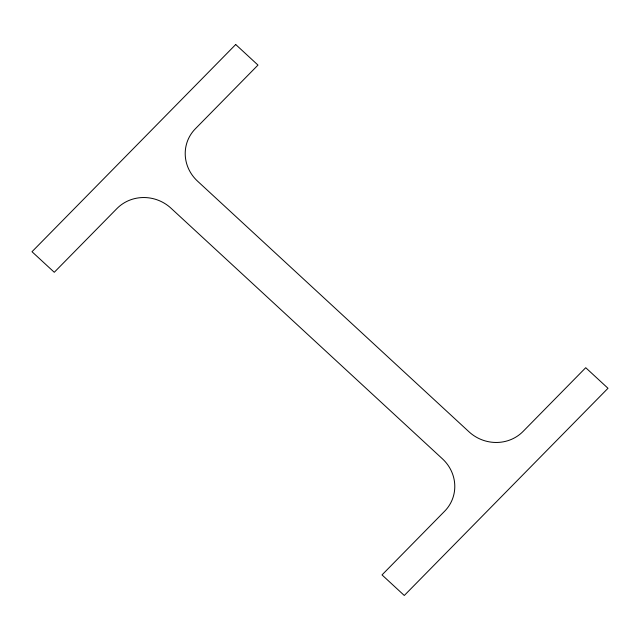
<?xml version="1.0" encoding="UTF-8"?>
<svg xmlns="http://www.w3.org/2000/svg" width="640" height="640" viewBox="0 0 640 640"><rect width="100%" height="100%" fill="white"/><g stroke="black" fill="none" stroke-linecap="round" stroke-linejoin="round"><path stroke-width="0.96" d="M235.712 44.52L32 251.72L54.272 272.288L116.928 208.56A38.52 36.736 22.9 0 1 170.984 208.184L442.448 458.84A38.52 36.736 22.9 0 1 444.672 511.184L382.016 574.912L404.288 595.48L608 388.28L585.728 367.712L523.072 431.44A38.52 36.736 22.9 0 1 469.016 431.816L197.552 181.16A38.52 36.736 22.9 0 1 195.328 128.816L257.984 65.088L235.712 44.52"/></g></svg>
